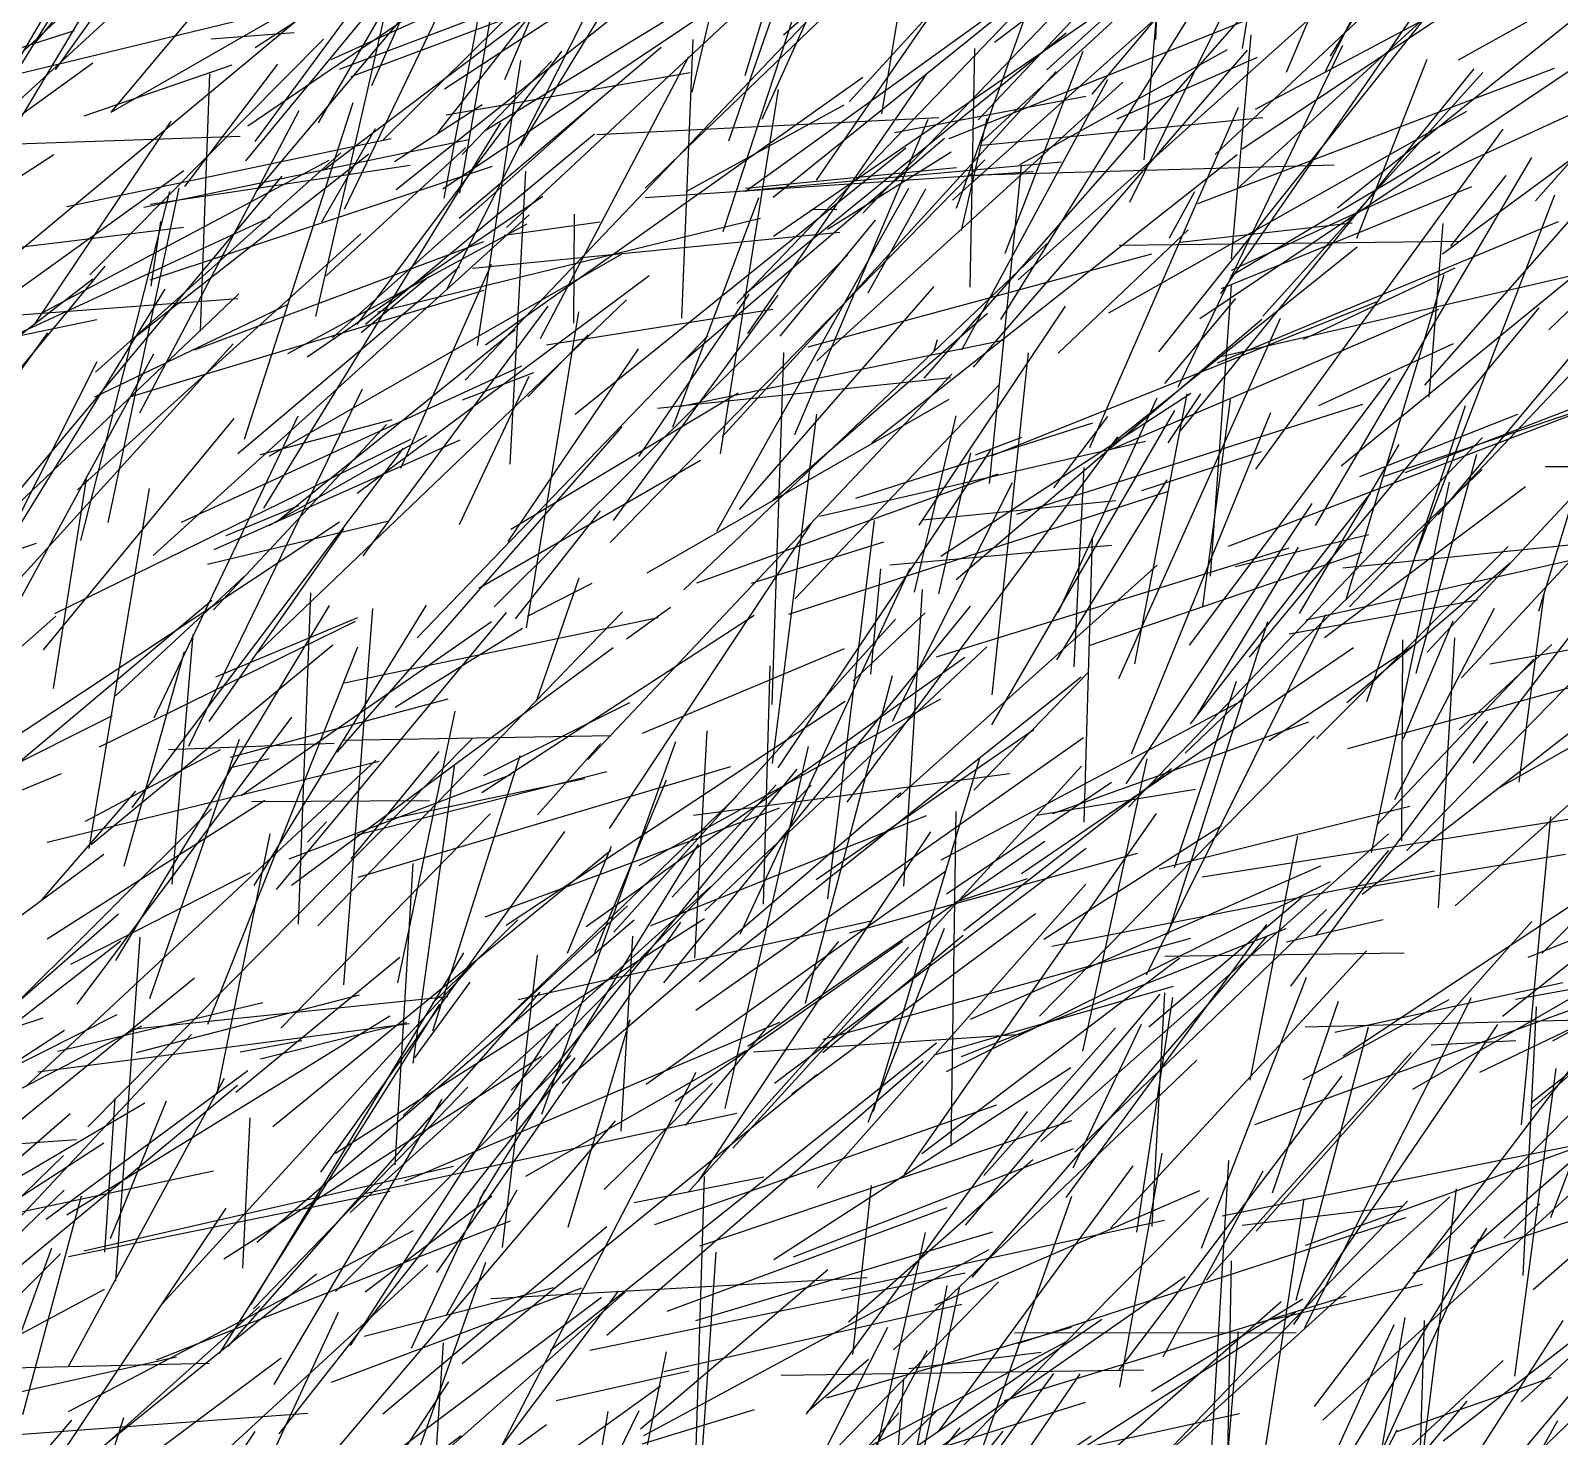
# Model space of a CAD drawing. Header units: metres. Extents: x 0 to 1019, y 0 to 619.
# Drawn here: x 336.1 to 414.9, y 482.3 to 554.7 of the extents above; entities that cross this region are included whole.
import ezdxf

# ---------------------------------------------------------------- set-up
doc = ezdxf.new("R2010")
doc.units = ezdxf.units.M

msp = doc.modelspace()

# ---------------------------------------------------------------- linework, layer by layer
at = {"color": 69}
for p, q in [((336.296, 553.98), (351.685, 572.463)), ((369.928, 546.401), (378.059, 550.867)), ((393.402, 531.005), (399.57, 533.011))]:
    msp.add_line(p, q, dxfattribs=at)
at = {"color": 97}
for p, q in [((360.572, 552.172), (368.944, 571.801)), ((352.958, 539.561), (363.52, 553.64)), ((349.386, 538.062), (361.721, 544.749)), ((354.288, 483.421), (365.838, 493.073)), ((376.146, 483.499), (379.323, 486.234))]:
    msp.add_line(p, q, dxfattribs=at)
at = {"color": 177}
for p, q in [((372.967, 552.378), (378.709, 571.475)), ((405.869, 531.733), (421.374, 536.958))]:
    msp.add_line(p, q, dxfattribs=at)
at = {"color": 99}
for p, q in [((374.936, 554.476), (394.016, 571.367)), ((326.267, 544.9), (342.557, 559.922)), ((348.621, 498.228), (366.034, 512.458)), ((379.293, 498.441), (383.234, 508.447)), ((392.238, 485.68), (403.728, 500.83)), ((373.262, 466.324), (386.249, 482.522))]:
    msp.add_line(p, q, dxfattribs=at)
at = {"color": 138}
for p, q in [((378.334, 551.041), (396.33, 570.681)), ((326.057, 550.799), (338.403, 554.699)), ((342.455, 527.651), (361.828, 545.212)), ((397.31, 537.587), (414.879, 544.87)), ((401.362, 489.268), (405.089, 503.364)), ((321.118, 485.216), (339.91, 497.384)), ((397.057, 472.213), (398.388, 487.667))]:
    msp.add_line(p, q, dxfattribs=at)
at = {"color": 184}
for p, q in [((390.85, 551.432), (407.348, 570.988)), ((374.399, 546.112), (386.548, 555.89)), ((337.314, 520.792), (339.022, 531.59)), ((396.28, 519.454), (401.48, 528.076)), ((347.54, 514.965), (356.688, 515.029)), ((383.576, 497.219), (383.843, 514.453))]:
    msp.add_line(p, q, dxfattribs=at)
at = {"color": 233}
for p, q in [((334.483, 551.463), (345.365, 569.915)), ((409.727, 553.192), (424.224, 561.273)), ((328.589, 548.629), (346.944, 549.254)), ((364.13, 539.626), (364.161, 545.239)), ((350.935, 508.564), (366.646, 524.744))]:
    msp.add_line(p, q, dxfattribs=at)
at = {"color": 48}
for p, q in [((370.223, 551.532), (374.577, 569.919)), ((360.031, 525.013), (378.229, 543.132)), ((409.879, 521.34), (426.388, 539.159)), ((382.068, 496.835), (395.354, 506.917))]:
    msp.add_line(p, q, dxfattribs=at)
at = {"color": 70}
for p, q in [((357.118, 549.436), (372.47, 568.956)), ((404.024, 517.707), (421.726, 522.578)), ((352.603, 493.788), (371.194, 510.601))]:
    msp.add_line(p, q, dxfattribs=at)
at = {"color": 79}
for p, q in [((384.976, 550.097), (403.164, 569.421)), ((392.724, 514.686), (410.957, 533.726)), ((413.465, 499.468), (420.741, 505.178)), ((350.414, 473.974), (357.694, 485.066))]:
    msp.add_line(p, q, dxfattribs=at)
at = {"color": 22}
for p, q in [((334.903, 550.507), (354.598, 568.643)), ((388.136, 503.916), (402.304, 518.354)), ((355.333, 498.794), (366.901, 509.59)), ((402.308, 483.792), (417.009, 503.198))]:
    msp.add_line(p, q, dxfattribs=at)
at = {"color": 33}
for p, q in [((350.972, 549.95), (361.409, 568.014)), ((370.888, 509.341), (385.41, 522.945)), ((372.263, 467.924), (382.362, 486.696))]:
    msp.add_line(p, q, dxfattribs=at)
at = {"color": 208}
for p, q in [((334.812, 551.579), (344.418, 567.109)), ((372.672, 530.021), (382.695, 541.507)), ((345.596, 527.956), (358.274, 533.611))]:
    msp.add_line(p, q, dxfattribs=at)
at = {"color": 71}
for p, q in [((337.423, 552.686), (347.452, 566.761)), ((338.553, 531.032), (353.155, 544.227))]:
    msp.add_line(p, q, dxfattribs=at)
at = {"color": 35}
for p, q in [((397.187, 548.323), (416.601, 566.533)), ((392.276, 484.798), (394.459, 496.848))]:
    msp.add_line(p, q, dxfattribs=at)
at = {"color": 8}
for p, q in [((402.836, 552.547), (410.002, 566.74)), ((341.484, 503.25), (357.644, 504.925)), ((348.944, 482.388), (364.199, 501.759))]:
    msp.add_line(p, q, dxfattribs=at)
at = {"color": 188}
msp.add_line((347.716, 553.821), (366.197, 565.866), dxfattribs=at)
at = {"color": 160}
for p, q in [((367.802, 546.572), (387.752, 565.81)), ((371.696, 532.884), (374.682, 551.659)), ((342.51, 519.282), (349.918, 534.854)), ((365.414, 469.542), (368.912, 486.614))]:
    msp.add_line(p, q, dxfattribs=at)
at = {"color": 45}
for p, q in [((385.098, 548.937), (403.716, 566.002)), ((321.755, 498.853), (336.788, 503.826))]:
    msp.add_line(p, q, dxfattribs=at)
at = {"color": 225}
for p, q in [((340.306, 550.517), (353.004, 565.675)), ((400.998, 523.606), (410.706, 525.362))]:
    msp.add_line(p, q, dxfattribs=at)
at = {"color": 123}
for p, q in [((361.392, 548.761), (371.639, 565.54)), ((345.436, 554.278), (349.712, 554.606)), ((335.875, 500.269), (353.928, 517.1))]:
    msp.add_line(p, q, dxfattribs=at)
at = {"color": 77}
for p, q in [((383.851, 545.548), (390.926, 565.253)), ((353.866, 480.66), (365.564, 489.425))]:
    msp.add_line(p, q, dxfattribs=at)
at = {"color": 216}
for p, q in [((347.717, 548.982), (359.411, 564.868)), ((399.234, 498.33), (419.214, 505.577)), ((386.32, 484.105), (403.926, 489.477))]:
    msp.add_line(p, q, dxfattribs=at)
at = {"color": 56}
for p, q in [((354.298, 549.077), (370.026, 564.598)), ((371.771, 533.766), (388.981, 552.592)), ((337.379, 524.659), (355.731, 533.642)), ((324.334, 489.045), (342.03, 499.452))]:
    msp.add_line(p, q, dxfattribs=at)
at = {"color": 206}
for p, q in [((398.308, 546.533), (417.749, 564.3)), ((364.193, 534.935), (381.245, 548.65))]:
    msp.add_line(p, q, dxfattribs=at)
at = {"color": 164}
for p, q in [((334.15, 547.726), (343.966, 564.078)), ((342.298, 545.752), (355.699, 547.759))]:
    msp.add_line(p, q, dxfattribs=at)
at = {"color": 245}
for p, q in [((347.226, 547.997), (360.024, 563.521)), ((398.216, 527.083), (405.102, 528.732)), ((412.667, 504.785), (423.547, 506.768)), ((325.551, 482.171), (339.949, 489.837))]:
    msp.add_line(p, q, dxfattribs=at)
at = {"color": 117}
for p, q in [((357.46, 551.707), (376.118, 563.867)), ((359.384, 515.439), (373.43, 524.571)), ((405.518, 513.768), (413.6, 522.307)), ((325.334, 496.578), (338.502, 497.559))]:
    msp.add_line(p, q, dxfattribs=at)
at = {"color": 144}
for p, q in [((380.01, 550.419), (382.218, 563.674)), ((408.47, 476.266), (422.561, 489.839))]:
    msp.add_line(p, q, dxfattribs=at)
at = {"color": 101}
msp.add_line((388.503, 552.674), (400.754, 563.796), dxfattribs=at)
at = {"color": 61}
for p, q in [((376.636, 546.986), (387.791, 563.153)), ((353.721, 551.877), (357.604, 560.617)), ((383.066, 511.975), (398.603, 520.199)), ((408.154, 491.455), (426.609, 510.191)), ((321.552, 480.897), (337.835, 496.733))]:
    msp.add_line(p, q, dxfattribs=at)
at = {"color": 156}
for p, q in [((379.02, 545.298), (395.993, 562.959)), ((403.484, 545.568), (422.449, 560.76)), ((365.309, 549.346), (382.948, 550.22)), ((382.7, 501.911), (395.036, 505.465))]:
    msp.add_line(p, q, dxfattribs=at)
at = {"color": 87}
for p, q in [((398.585, 553.774), (400.138, 563.326)), ((347.152, 533.653), (352.763, 551)), ((359.243, 525.972), (370.666, 532.562)), ((397.36, 468.163), (406.402, 488.026))]:
    msp.add_line(p, q, dxfattribs=at)
at = {"color": 64}
for p, q in [((403.13, 553.383), (408.882, 562.829)), ((344.596, 538.252), (359.489, 543.826)), ((352.959, 530.855), (368.006, 542.085)), ((392.216, 521.313), (400.545, 539.878)), ((341.375, 514.658), (355.353, 533.18)), ((370.061, 494.882), (381.375, 507.472))]:
    msp.add_line(p, q, dxfattribs=at)
at = {"color": 127}
for p, q in [((347.324, 549.786), (365.966, 562.476)), ((352.664, 512.021), (357.196, 517.548))]:
    msp.add_line(p, q, dxfattribs=at)
at = {"color": 59}
for p, q in [((354.976, 546.503), (374.784, 562.286)), ((348.148, 530.088), (360.368, 549.94)), ((328.7, 539.53), (346.818, 540.887)), ((384.314, 493.147), (394.349, 505.044)), ((334.789, 482.294), (350.419, 483.449))]:
    msp.add_line(p, q, dxfattribs=at)
at = {"color": 11}
for p, q in [((358.255, 546.324), (361.089, 562.531)), ((332.442, 540.757), (351.967, 556.997)), ((343.918, 529.376), (361.46, 537.416)), ((360.885, 498.521), (375.641, 516.638)), ((413.572, 489.832), (424.582, 499.436)), ((332.748, 476.001), (350.872, 490.629))]:
    msp.add_line(p, q, dxfattribs=at)
at = {"color": 86}
for p, q in [((372.128, 549.026), (376.595, 561.887)), ((342.351, 541.537), (342.847, 544.868)), ((405.238, 512.335), (409.259, 531.431)), ((378.336, 508.197), (393.178, 512.315)), ((318.956, 482.217), (338.175, 498.887))]:
    msp.add_line(p, q, dxfattribs=at)
at = {"color": 132}
for p, q in [((393.53, 548.04), (394.777, 562.53)), ((372.483, 546.408), (389.27, 547.929)), ((359.933, 503.101), (372.508, 515.235)), ((342.936, 489.095), (359.113, 506.776)), ((376.537, 483.993), (387.505, 499.005))]:
    msp.add_line(p, q, dxfattribs=at)
at = {"color": 43}
for p, q in [((357.458, 546.059), (360.278, 561)), ((389.864, 496.093), (393.39, 503.491))]:
    msp.add_line(p, q, dxfattribs=at)
at = {"color": 205}
for p, q in [((357.595, 541.362), (367.556, 561.062)), ((352.051, 552.709), (365.102, 557.654)), ((384.452, 547.256), (403.323, 547.788)), ((358.915, 542.458), (377.835, 544.308)), ((414.213, 532.238), (427.481, 532.239)), ((336.727, 509.929), (341.568, 515.508)), ((412.949, 484.032), (420.308, 490.803))]:
    msp.add_line(p, q, dxfattribs=at)
at = {"color": 222}
for p, q in [((359.52, 549.531), (378.508, 561.122)), ((401.717, 500.649), (409.247, 504.775))]:
    msp.add_line(p, q, dxfattribs=at)
at = {"color": 195}
for p, q in [((392.784, 545.859), (400.32, 561.085)), ((351.622, 553.208), (359.635, 556.845)), ((358.392, 535.671), (362.071, 537.086)), ((357.07, 490.701), (369.649, 508.758)), ((367.645, 481.879), (373.45, 483.637))]:
    msp.add_line(p, q, dxfattribs=at)
at = {"color": 190}
for p, q in [((351.244, 547.52), (368.182, 560.315)), ((381.146, 510.614), (382.092, 525.895)), ((360.644, 508.605), (378.11, 520.151)), ((393.76, 503.363), (401.61, 510.006)), ((401.812, 487.868), (410.393, 504.87))]:
    msp.add_line(p, q, dxfattribs=at)
at = {"color": 114}
for p, q in [((360.666, 544.559), (378.188, 560.91)), ((359.165, 538.47), (361.395, 553.159)), ((391.784, 492.981), (404.975, 507.275))]:
    msp.add_line(p, q, dxfattribs=at)
at = {"color": 247}
for p, q in [((371.83, 544.347), (376.858, 559.716)), ((386.132, 539.807), (398.063, 559.005)), ((367.559, 482.637), (377.221, 490.851))]:
    msp.add_line(p, q, dxfattribs=at)
at = {"color": 154}
for p, q in [((340.29, 550.492), (354.577, 558.7)), ((399.284, 532.091), (412.026, 549.626)), ((380.813, 515.158), (394.192, 527.159))]:
    msp.add_line(p, q, dxfattribs=at)
at = {"color": 29}
for p, q in [((347.777, 546.422), (358.062, 558.651)), ((351.693, 538.867), (365.015, 550.756)), ((348.428, 532.761), (366.596, 543.184)), ((375.523, 525.411), (386.034, 536.433)), ((385.258, 495.692), (392.042, 503.313)), ((380.969, 478.509), (396.84, 494.542))]:
    msp.add_line(p, q, dxfattribs=at)
at = {"color": 104}
for p, q in [((352.321, 545.504), (358.678, 558.702)), ((391.811, 533.117), (408.712, 540.353)), ((339.08, 498.206), (358.899, 518.197)), ((399.3, 492.831), (413.502, 508.788))]:
    msp.add_line(p, q, dxfattribs=at)
at = {"color": 196}
for p, q in [((357.375, 546.539), (375.916, 558.959)), ((362.206, 520.146), (364.403, 526.495)), ((376.966, 502.039), (384.191, 508.085)), ((338.012, 493.676), (354.651, 503.936)), ((404.83, 465.32), (414.84, 483.075))]:
    msp.add_line(p, q, dxfattribs=at)
at = {"color": 105}
for p, q in [((372.534, 540.633), (390.467, 559.341)), ((376.663, 537.689), (392.427, 552.051)), ((402.413, 518.198), (412.29, 528.108))]:
    msp.add_line(p, q, dxfattribs=at)
at = {"color": 158}
for p, q in [((394.122, 554.238), (394.326, 559.292)), ((384.11, 544.405), (385.438, 550.174)), ((382.742, 489.015), (396.4, 494.927))]:
    msp.add_line(p, q, dxfattribs=at)
at = {"color": 178}
for p, q in [((397.476, 541.131), (409.84, 559.027)), ((394.76, 533.45), (396.445, 535.979))]:
    msp.add_line(p, q, dxfattribs=at)
at = {"color": 153}
for p, q in [((350.839, 539.966), (354.963, 558.039)), ((395.394, 534.072), (410.526, 552.73)), ((394.497, 486.362), (399.656, 495.948))]:
    msp.add_line(p, q, dxfattribs=at)
at = {"color": 183}
for p, q in [((385.81, 554.1), (390.801, 557.872)), ((374.409, 530.515), (385.448, 540.132)), ((383.046, 527.618), (395.927, 536.011))]:
    msp.add_line(p, q, dxfattribs=at)
at = {"color": 82}
for p, q in [((387.025, 541.857), (405.463, 558.38)), ((345.57, 524.849), (354.475, 534.396)), ((336.99, 507.895), (348.205, 515.036)), ((394.594, 507.005), (406.927, 507.167))]:
    msp.add_line(p, q, dxfattribs=at)
at = {"color": 224}
for p, q in [((398.578, 548.599), (413.062, 558.233)), ((390.725, 533.219), (398.377, 550.754)), ((395.868, 523.033), (406.224, 536.804)), ((396.738, 490.3), (407.282, 502.032))]:
    msp.add_line(p, q, dxfattribs=at)
at = {"color": 53}
for p, q in [((400.856, 552.564), (403.118, 557.875)), ((334.325, 527.272), (339.574, 537.64)), ((373.285, 526.231), (380.115, 528.353)), ((352.298, 521.091), (368.486, 524.458))]:
    msp.add_line(p, q, dxfattribs=at)
at = {"color": 98}
for p, q in [((414.373, 539.283), (434.072, 558.255)), ((401.534, 524.657), (406.66, 533.373)), ((367.666, 518.486), (378.081, 522.853))]:
    msp.add_line(p, q, dxfattribs=at)
at = {"color": 213}
msp.add_line((374.418, 544.111), (394.217, 557.682), dxfattribs=at)
at = {"color": 110}
for p, q in [((399.27, 550.65), (412.187, 557.533)), ((372.88, 541.06), (389.508, 554.589)), ((353.891, 475.193), (359.589, 491.234))]:
    msp.add_line(p, q, dxfattribs=at)
at = {"color": 31}
for p, q in [((334.908, 552.33), (352.117, 556.502)), ((339.148, 512.545), (342.26, 531.108))]:
    msp.add_line(p, q, dxfattribs=at)
at = {"color": 134}
for p, q in [((358.537, 536.686), (377.354, 556.465)), ((326.019, 514.386), (337.43, 524.529)), ((399.042, 476.91), (401.778, 494.491))]:
    msp.add_line(p, q, dxfattribs=at)
at = {"color": 230}
for p, q in [((373.845, 550.139), (376.651, 556.397)), ((351.139, 544.844), (353.905, 549.657)), ((375.209, 524.625), (394.771, 530.961))]:
    msp.add_line(p, q, dxfattribs=at)
at = {"color": 220}
for p, q in [((382.187, 536.796), (399.77, 556.787)), ((405.003, 520.12), (410.078, 535.374)), ((404.639, 531.721), (412.785, 534.939)), ((384.828, 532.834), (387.221, 533.743)), ((394.741, 508.111), (399.898, 524.242)), ((399.943, 518.108), (407.473, 523.057))]:
    msp.add_line(p, q, dxfattribs=at)
at = {"color": 193}
for p, q in [((383.649, 545.97), (395.821, 556.855)), ((339.181, 542.114), (351.238, 554.255)), ((374.372, 516.929), (376.655, 534.933)), ((404.125, 510.415), (415.233, 512.262))]:
    msp.add_line(p, q, dxfattribs=at)
at = {"color": 173}
for p, q in [((394.273, 538.151), (408.844, 556.415)), ((390.696, 523.013), (404.763, 527.827))]:
    msp.add_line(p, q, dxfattribs=at)
at = {"color": 187}
for p, q in [((352.654, 552.331), (361.474, 555.641)), ((333.182, 538.029), (348.503, 545.091)), ((347.844, 522.658), (366.843, 540.833)), ((367.241, 494.3), (373.917, 495.625)), ((381.4, 485.762), (388.217, 486.598))]:
    msp.add_line(p, q, dxfattribs=at)
at = {"color": 21}
for p, q in [((372.958, 546.413), (386.404, 556.099)), ((333.197, 537.157), (339.34, 541.906)), ((327.355, 525.707), (337.028, 539.125)), ((346.099, 491.402), (362.47, 501.845)), ((321.599, 463.546), (338.257, 483.095))]:
    msp.add_line(p, q, dxfattribs=at)
at = {"color": 161}
for p, q in [((383.48, 549.138), (399.092, 555.366)), ((381.93, 529.22), (389.476, 540.495)), ((404.76, 510.197), (418.232, 520.709)), ((373.393, 502.081), (387.221, 502.981)), ((397.537, 493.628), (416.486, 497.411))]:
    msp.add_line(p, q, dxfattribs=at)
at = {"color": 231}
for p, q in [((369.689, 539.881), (370.275, 554.249)), ((371.506, 528.902), (381.4, 546.578)), ((410.483, 516.95), (424.997, 536.023))]:
    msp.add_line(p, q, dxfattribs=at)
at = {"color": 28}
msp.add_line((395.274, 536.33), (403.769, 553.956), dxfattribs=at)
at = {"color": 155}
for p, q in [((398.018, 542.939), (399.046, 554.481)), ((383.344, 510.215), (391.834, 515.968)), ((401.239, 488.021), (411.742, 503.488))]:
    msp.add_line(p, q, dxfattribs=at)
at = {"color": 72}
for p, q in [((408.9, 543.203), (423.815, 554.18)), ((389.021, 522.267), (394.715, 531.543))]:
    msp.add_line(p, q, dxfattribs=at)
at = {"color": 133}
for p, q in [((413.699, 545.933), (421.182, 554.425)), ((349.034, 503.295), (359.824, 514.337))]:
    msp.add_line(p, q, dxfattribs=at)
at = {"color": 146}
for p, q in [((358.219, 545.027), (368.626, 553.847)), ((409.752, 518.658), (414.526, 523.072)), ((340.256, 492.454), (343.137, 499.541)), ((356.395, 471.258), (357.414, 487.07))]:
    msp.add_line(p, q, dxfattribs=at)
at = {"color": 192}
for p, q in [((358.383, 548.323), (362.987, 553.132)), ((332.135, 522.674), (346.576, 538.551)), ((385.689, 520.478), (387.564, 538.099)), ((361.131, 524.379), (365.507, 529.954)), ((374.447, 491.377), (389.742, 501.257))]:
    msp.add_line(p, q, dxfattribs=at)
at = {"color": 34}
for p, q in [((362.414, 538.832), (370.05, 553.373)), ((407.553, 527.756), (414.68, 546.237)), ((379.578, 499.02), (385.047, 517.204)), ((384.582, 503.756), (402.634, 511.66))]:
    msp.add_line(p, q, dxfattribs=at)
at = {"color": 115}
for p, q in [((384.554, 541.483), (384.801, 553.773)), ((350.382, 537.893), (362.533, 546.169)), ((379.297, 541.18), (382.269, 546.552)), ((319.029, 508.63), (337.735, 516.422)), ((374.811, 485.412), (393.481, 485.688))]:
    msp.add_line(p, q, dxfattribs=at)
at = {"color": 24}
for p, q in [((384.734, 537.362), (398.847, 553.685)), ((397.997, 542.07), (408.779, 548.462)), ((360.464, 491.986), (362.252, 507.052)), ((352.628, 486.936), (363.298, 503.515)), ((348.183, 480.434), (351.996, 488.649))]:
    msp.add_line(p, q, dxfattribs=at)
at = {"color": 107}
for p, q in [((386.364, 543.234), (390.388, 553.648)), ((336.986, 512.874), (354.098, 517.055))]:
    msp.add_line(p, q, dxfattribs=at)
at = {"color": 152}
for p, q in [((387.108, 547.8), (397.815, 553.729)), ((370.591, 505.705), (390.274, 521.406)), ((353.017, 511.076), (372.219, 516.781))]:
    msp.add_line(p, q, dxfattribs=at)
at = {"color": 84}
for p, q in [((392.137, 550.157), (399.358, 553.325)), ((398.956, 522.407), (413.883, 540.418)), ((372.324, 497.111), (390.291, 516.796))]:
    msp.add_line(p, q, dxfattribs=at)
at = {"color": 237}
msp.add_line((396.389, 539.866), (416.191, 553.144), dxfattribs=at)
at = {"color": 240}
for p, q in [((404.484, 544.002), (408.114, 553.223)), ((350.405, 512.885), (351.39, 513.925))]:
    msp.add_line(p, q, dxfattribs=at)
at = {"color": 116}
msp.add_line((332.702, 548.236), (339.348, 553.038), dxfattribs=at)
at = {"color": 249}
for p, q in [((338.896, 550.311), (346.525, 552.94)), ((330.156, 492.655), (345.57, 495.936))]:
    msp.add_line(p, q, dxfattribs=at)
at = {"color": 232}
for p, q in [((344.091, 546.669), (348.874, 552.966)), ((345.346, 519.093), (352.28, 529.028)), ((403.763, 527.016), (417.385, 528.396)), ((395.08, 511.567), (398.276, 521.175)), ((333.421, 502.612), (345.455, 514.594))]:
    msp.add_line(p, q, dxfattribs=at)
at = {"color": 40}
for p, q in [((344.886, 539.211), (345.371, 552.476)), ((384.236, 508.324), (394.937, 516.681)), ((396.48, 491.959), (401.892, 505.915)), ((338.099, 485.884), (346.129, 500.716))]:
    msp.add_line(p, q, dxfattribs=at)
at = {"color": 16}
for p, q in [((357.556, 550.362), (370.119, 552.545)), ((402.822, 523.423), (413.17, 531.204)), ((389.063, 480.82), (401.335, 488.68))]:
    msp.add_line(p, q, dxfattribs=at)
at = {"color": 95}
for p, q in [((373.101, 539.082), (382.322, 552.474)), ((365.213, 507.19), (368.902, 516.086)), ((396.509, 511.083), (416.482, 514.226)), ((413.306, 506.957), (431.154, 514.008)), ((387.021, 487.034), (407.013, 493.535))]:
    msp.add_line(p, q, dxfattribs=at)
at = {"color": 169}
for p, q in [((396.291, 545.793), (414.674, 552.764)), ((395.377, 543.803), (404.242, 544.785)), ((371.927, 499.155), (376.219, 517.815))]:
    msp.add_line(p, q, dxfattribs=at)
at = {"color": 252}
for p, q in [((399.645, 539.992), (410.976, 552.543)), ((333.813, 528.939), (349.096, 547.204))]:
    msp.add_line(p, q, dxfattribs=at)
at = {"color": 210}
for p, q in [((359.584, 538.5), (379.017, 552.308)), ((343.435, 510.721), (344.515, 523.574)), ((363.535, 500.465), (380.99, 515.433))]:
    msp.add_line(p, q, dxfattribs=at)
at = {"color": 54}
msp.add_line((384.119, 538.244), (391.651, 552.184), dxfattribs=at)
at = {"color": 209}
for p, q in [((354.887, 547.96), (359.403, 550.893)), ((414.487, 493.532), (422.098, 513.531))]:
    msp.add_line(p, q, dxfattribs=at)
at = {"color": 212}
for p, q in [((380.66, 549.449), (390.511, 551.328)), ((334.398, 516.058), (345.469, 525.351)), ((348.81, 510.441), (360.664, 524.706)), ((333.503, 489.316), (346.8, 500.357)), ((371.214, 472.86), (380.88, 483.476))]:
    msp.add_line(p, q, dxfattribs=at)
at = {"color": 76}
for p, q in [((336.337, 539.552), (343.377, 550.025)), ((339.483, 537.091), (352.122, 548.406)), ((372.353, 469.956), (390.784, 482.282))]:
    msp.add_line(p, q, dxfattribs=at)
at = {"color": 41}
for p, q in [((341.774, 534.998), (349.97, 550.577)), ((331.954, 477.458), (337.223, 491.972)), ((367.731, 482.294), (385.54, 491.891))]:
    msp.add_line(p, q, dxfattribs=at)
at = {"color": 241}
for p, q in [((375.516, 533.892), (382.396, 550.13)), ((370.396, 480.145), (370.862, 495.654)), ((377.152, 484.238), (389.783, 487.878)), ((349.337, 471.011), (368.599, 484.859))]:
    msp.add_line(p, q, dxfattribs=at)
at = {"color": 67}
for p, q in [((385.163, 548.803), (399.631, 550.221)), ((346.98, 515.285), (359.887, 524.249))]:
    msp.add_line(p, q, dxfattribs=at)
at = {"color": 246}
for p, q in [((391.709, 540.157), (410.157, 550.543)), ((360.843, 532.358), (361.658, 547.453)), ((338.969, 513.951), (345.916, 517.651)), ((338.206, 506.588), (347.469, 511.311))]:
    msp.add_line(p, q, dxfattribs=at)
at = {"color": 203}
for p, q in [((398.019, 542.352), (415.521, 550.401)), ((372.613, 472.731), (380.308, 487.891))]:
    msp.add_line(p, q, dxfattribs=at)
at = {"color": 38}
for p, q in [((353.402, 539.563), (365.205, 549.38)), ((396.548, 525.029), (397.975, 535.69)), ((370.467, 526.243), (385.996, 531.852)), ((363.848, 493.037), (367.042, 503.741)), ((381.024, 477.397), (383.367, 490.032))]:
    msp.add_line(p, q, dxfattribs=at)
at = {"color": 207}
for p, q in [((407.987, 536.436), (419.737, 549.793)), ((360.547, 544.156), (365.488, 544.841)), ((389.955, 496.9), (402.929, 509.408)), ((351.635, 485.049), (364.537, 489.909)), ((375.717, 477.591), (391.337, 488.29))]:
    msp.add_line(p, q, dxfattribs=at)
at = {"color": 68}
for p, q in [((338.012, 545.629), (354.719, 549.147)), ((351.93, 517.521), (366.624, 534.284)), ((368.766, 485.604), (384.125, 489.065))]:
    msp.add_line(p, q, dxfattribs=at)
at = {"color": 52}
for p, q in [((341.965, 545.6), (358.717, 549.091)), ((322.095, 536.159), (339.55, 539.82))]:
    msp.add_line(p, q, dxfattribs=at)
at = {"color": 65}
for p, q in [((351.369, 542.055), (358.564, 548.682)), ((408.684, 509.497), (409.538, 523.405)), ((367.853, 500.399), (383.31, 511.394)), ((348.692, 484.935), (357.339, 499.632)), ((407.74, 480.12), (409.612, 495.015))]:
    msp.add_line(p, q, dxfattribs=at)
at = {"color": 14}
for p, q in [((369.706, 537.601), (383.242, 549.156)), ((334.314, 523.043), (342.484, 538.043))]:
    msp.add_line(p, q, dxfattribs=at)
at = {"color": 172}
for p, q in [((377.211, 544.461), (383.58, 548.456)), ((361.663, 495.667), (373.015, 502.133))]:
    msp.add_line(p, q, dxfattribs=at)
at = {"color": 108}
for p, q in [((320.071, 537.153), (337.334, 548.308)), ((397.508, 541.409), (410.417, 546.668)), ((336.946, 493.443), (347.325, 501.108))]:
    msp.add_line(p, q, dxfattribs=at)
at = {"color": 120}
for p, q in [((336.733, 540.16), (351.53, 548.024)), ((374.761, 538.961), (379.677, 544.928)), ((340.531, 506.776), (351.548, 525.072)), ((412.619, 485.357), (414.754, 501.214)), ((377.941, 473.591), (382.253, 492.765))]:
    msp.add_line(p, q, dxfattribs=at)
at = {"color": 96}
for p, q in [((341.498, 538.89), (353.559, 548.347)), ((353.17, 539.143), (356.666, 542.021)), ((347.656, 510.636), (356.541, 525.091))]:
    msp.add_line(p, q, dxfattribs=at)
at = {"color": 47}
for p, q in [((342.301, 541.855), (359.936, 547.706)), ((339.26, 512.75), (351.711, 523.046)), ((414.01, 507.144), (425.672, 518.832)), ((321.37, 494.276), (340.59, 504.005)), ((355.769, 486.801), (359.537, 494.96)), ((370.381, 476.081), (371.46, 491.757))]:
    msp.add_line(p, q, dxfattribs=at)
at = {"color": 179}
for p, q in [((366, 528.312), (385.311, 548.044)), ((369.885, 498.275), (377.786, 507.756))]:
    msp.add_line(p, q, dxfattribs=at)
at = {"color": 228}
for p, q in [((372.979, 546.575), (383.851, 547.64)), ((387.199, 511.264), (404.312, 522.904)), ((353.426, 494.787), (372.529, 498.917)), ((397.018, 481.618), (397.89, 496.47))]:
    msp.add_line(p, q, dxfattribs=at)
at = {"color": 140}
msp.add_line((379.483, 533.476), (398.319, 548.322), dxfattribs=at)
at = {"color": 186}
for p, q in [((385.558, 531.352), (387.205, 547.75)), ((358.247, 529.242), (361.838, 536.886)), ((406.807, 512.948), (406.857, 523.301)), ((390.369, 502.112), (393.686, 517.168)), ((339.463, 478.629), (340.937, 483.223))]:
    msp.add_line(p, q, dxfattribs=at)
at = {"color": 201}
for p, q in [((402.362, 529.203), (413.502, 548.165)), ((360.881, 529.014), (372.606, 536.038)), ((322.19, 523.527), (336.443, 528.293)), ((352.206, 518.135), (366.055, 518.376)), ((351.851, 496.855), (370.873, 508.948))]:
    msp.add_line(p, q, dxfattribs=at)
at = {"color": 125}
for p, q in [((327.091, 535.324), (344.03, 547.489)), ((368.452, 535.246), (383.543, 536.831)), ((345.271, 503.497), (353.006, 522.935))]:
    msp.add_line(p, q, dxfattribs=at)
at = {"color": 4}
for p, q in [((367.804, 546.095), (387.797, 547.437)), ((383.022, 474.972), (390.232, 485.474))]:
    msp.add_line(p, q, dxfattribs=at)
at = {"color": 191}
for p, q in [((409.33, 543.587), (412.18, 547.235)), ((372.712, 508.136), (381.463, 526.994))]:
    msp.add_line(p, q, dxfattribs=at)
at = {"color": 78}
for p, q in [((338.72, 528.416), (343.316, 546.401)), ((381.684, 525.762), (383.836, 534.843)), ((347.626, 488.825), (358.67, 500.248)), ((391.613, 478.214), (407.092, 494.375))]:
    msp.add_line(p, q, dxfattribs=at)
at = {"color": 50}
for p, q in [((340.129, 529.353), (343.8, 546.58)), ((350.745, 480.229), (366.281, 498.514)), ((383.15, 475.874), (389.793, 494.639)), ((398.569, 493.145), (406.871, 494.135))]:
    msp.add_line(p, q, dxfattribs=at)
at = {"color": 42}
for p, q in [((369.231, 534.263), (373.666, 546.104)), ((389.924, 521.917), (390.428, 532.189)), ((377.925, 489.792), (394.57, 493.406))]:
    msp.add_line(p, q, dxfattribs=at)
at = {"color": 148}
for p, q in [((394.833, 544.015), (396.129, 546.414)), ((385.687, 532.795), (405.489, 540.721)), ((362.259, 514.291), (365.527, 517.968)), ((407.371, 500.152), (426.155, 510.967))]:
    msp.add_line(p, q, dxfattribs=at)
at = {"color": 199}
for p, q in [((376.384, 545.479), (377.684, 545.499)), ((364.762, 508.527), (384.284, 522.403)), ((384.752, 515.55), (390.616, 521.612)), ((406.313, 480.841), (412.026, 486.167)), ((374.205, 475.121), (382.817, 483.557))]:
    msp.add_line(p, q, dxfattribs=at)
at = {"color": 80}
for p, q in [((327.894, 542.606), (344.009, 544.573)), ((353.332, 487.428), (363.077, 489.923))]:
    msp.add_line(p, q, dxfattribs=at)
at = {"color": 135}
for p, q in [((354.026, 540.199), (373.754, 545.039)), ((366.199, 508.242), (380.712, 524.367)), ((387.968, 514.263), (396.167, 515.601))]:
    msp.add_line(p, q, dxfattribs=at)
at = {"color": 102}
for p, q in [((408.216, 535.806), (408.94, 544.751)), ((401.085, 505.456), (411.241, 519.116)), ((351.454, 469.841), (366.403, 489.696))]:
    msp.add_line(p, q, dxfattribs=at)
at = {"color": 130}
msp.add_line((369.795, 525.881), (388.522, 543.731), dxfattribs=at)
at = {"color": 250}
for p, q in [((389.091, 538.073), (395.796, 544.427)), ((384.66, 490.435), (399.874, 508.047)), ((339.962, 491.757), (340.487, 499.664))]:
    msp.add_line(p, q, dxfattribs=at)
at = {"color": 85}
for p, q in [((392.232, 543.646), (409.824, 543.855)), ((375.447, 491.507), (389.887, 497.098))]:
    msp.add_line(p, q, dxfattribs=at)
at = {"color": 175}
for p, q in [((413.866, 524.779), (419.623, 543.713)), ((392.597, 515.878), (402.18, 530.338))]:
    msp.add_line(p, q, dxfattribs=at)
at = {"color": 83}
for p, q in [((376.201, 538.401), (393.915, 543.195)), ((348.796, 529.374), (361.108, 539.301)), ((407.037, 512.425), (420.433, 526.147)), ((408.934, 482.025), (415.373, 487.028))]:
    msp.add_line(p, q, dxfattribs=at)
at = {"color": 90}
for p, q in [((391.929, 533.468), (404.498, 543.552)), ((356.862, 503.158), (361.364, 517.345)), ((388.36, 507.875), (397.515, 513.742)), ((362.926, 486.694), (382.824, 502.535)), ((337.205, 466.794), (347.701, 482.514))]:
    msp.add_line(p, q, dxfattribs=at)
at = {"color": 136}
for p, q in [((323.883, 523.141), (339.973, 542.566)), ((354.916, 496.254), (355.858, 511.778))]:
    msp.add_line(p, q, dxfattribs=at)
at = {"color": 215}
for p, q in [((346.823, 532.909), (358.233, 542.545)), ((397.842, 481.214), (398.022, 491.297))]:
    msp.add_line(p, q, dxfattribs=at)
at = {"color": 49}
for p, q in [((355.211, 532.155), (359.887, 542.668)), ((402.347, 508.069), (406.139, 512.447)), ((347.977, 501.705), (355.523, 503.586)), ((402.732, 483.088), (417.193, 496.316))]:
    msp.add_line(p, q, dxfattribs=at)
at = {"color": 10}
for p, q in [((401.727, 538.8), (409.547, 542.47)), ((400.136, 494.812), (403.532, 504.676))]:
    msp.add_line(p, q, dxfattribs=at)
at = {"color": 131}
for p, q in [((403.684, 532.269), (416.096, 542.417)), ((369.578, 535.329), (386.262, 538.75)), ((413.057, 490.543), (413.741, 504.395)), ((412.064, 492.476), (413.912, 494.234))]:
    msp.add_line(p, q, dxfattribs=at)
at = {"color": 150}
for p, q in [((403.941, 525.388), (408.991, 542.134)), ((388.761, 507.526), (408.491, 511.394))]:
    msp.add_line(p, q, dxfattribs=at)
at = {"color": 142}
for p, q in [((334.606, 527.612), (343.065, 541.373)), ((340.514, 520.419), (347.147, 526.565))]:
    msp.add_line(p, q, dxfattribs=at)
at = {"color": 202}
msp.add_line((341.311, 535.842), (359.519, 541.323), dxfattribs=at)
at = {"color": 171}
for p, q in [((396.94, 526.588), (398.021, 541.559)), ((362.72, 538.506), (374.381, 540.351)), ((338.354, 467.383), (358.319, 482.296))]:
    msp.add_line(p, q, dxfattribs=at)
at = {"color": 7}
for p, q in [((397.47, 537.912), (415.416, 542.044)), ((356.845, 504.577), (361.249, 508.878))]:
    msp.add_line(p, q, dxfattribs=at)
at = {"color": 182}
for p, q in [((408.673, 529.742), (418.821, 541.867)), ((345.757, 499.939), (348.483, 513.312))]:
    msp.add_line(p, q, dxfattribs=at)
at = {"color": 92}
for p, q in [((328.181, 523.364), (346.871, 541.136)), ((382.695, 538.199), (382.873, 538.773))]:
    msp.add_line(p, q, dxfattribs=at)
at = {"color": 23}
for p, q in [((339.441, 535.834), (349.41, 540.594)), ((393.041, 522.068), (395.739, 535.983))]:
    msp.add_line(p, q, dxfattribs=at)
at = {"color": 124}
msp.add_line((353.279, 527.641), (362.809, 540.497), dxfattribs=at)
at = {"color": 26}
for p, q in [((366.176, 529.448), (374.656, 541.061)), ((393.65, 506.039), (402.883, 524.611)), ((355.849, 501.485), (357.983, 516.786)), ((326.641, 496.817), (340.788, 507.789))]:
    msp.add_line(p, q, dxfattribs=at)
at = {"color": 51}
for p, q in [((367.483, 532.751), (373.16, 541.119)), ((370.419, 504.223), (390.405, 518.276)), ((383.727, 509.773), (387.503, 511)), ((378.614, 479.087), (398.441, 483.431))]:
    msp.add_line(p, q, dxfattribs=at)
at = {"color": 57}
for p, q in [((394.59, 536.516), (398.25, 540.895)), ((380.415, 527.165), (391.837, 528.182)), ((413.477, 499.114), (430.196, 514.195)), ((365.836, 487.465), (382.129, 501.613))]:
    msp.add_line(p, q, dxfattribs=at)
at = {"color": 254}
for p, q in [((361.685, 523.926), (364.387, 540.206)), ((343.249, 517.646), (351.777, 517.972)), ((347.927, 473.011), (366.785, 489.695))]:
    msp.add_line(p, q, dxfattribs=at)
at = {"color": 129}
for p, q in [((383.833, 526.413), (399.595, 539.835)), ((376.624, 510.957), (387.844, 518.692)), ((384.118, 501.827), (400.845, 508.431)), ((347.071, 490.92), (347.456, 498.663)), ((378.288, 488.152), (387.789, 496.528)), ((338.093, 491.529), (354.665, 494.888)), ((380.206, 473.769), (381.14, 485.198))]:
    msp.add_line(p, q, dxfattribs=at)
at = {"color": 122}
for p, q in [((356.063, 523.414), (371.035, 538.972)), ((395.917, 518.98), (405.174, 530.834)), ((340.964, 511.633), (344.076, 522.697)), ((400.86, 507.742), (405.846, 508.898)), ((401.853, 492.108), (417.273, 497.689)), ((397.158, 464.5), (406.561, 482.596))]:
    msp.add_line(p, q, dxfattribs=at)
at = {"color": 221}
msp.add_line((361.755, 535.825), (364.878, 539.018), dxfattribs=at)
at = {"color": 44}
for p, q in [((360.753, 528.375), (367.465, 538.308)), ((382.937, 525.683), (384.585, 532.94)), ((362.486, 498.856), (369.395, 518.06))]:
    msp.add_line(p, q, dxfattribs=at)
at = {"color": 66}
for p, q in [((402.517, 535.382), (409.469, 538.579)), ((379.431, 521.538), (379.946, 526.956)), ((359.557, 509.034), (374.744, 514.643)), ((361.27, 504.769), (379.454, 508.83)), ((410.825, 501.025), (421.133, 505.962))]:
    msp.add_line(p, q, dxfattribs=at)
at = {"color": 32}
for p, q in [((404.102, 524.999), (416.913, 538.496)), ((385.676, 518.916), (395.108, 535.129)), ((349.578, 510.654), (366.161, 522.903)), ((359.85, 489.36), (379.256, 490.442)), ((376.114, 483.401), (377.292, 484.992))]:
    msp.add_line(p, q, dxfattribs=at)
at = {"color": 88}
for p, q in [((406.98, 531.936), (425.077, 538.864)), ((377.221, 509.949), (379.631, 529.451)), ((403.976, 520.077), (412.394, 527.277)), ((408.307, 502.436), (412.672, 502.664))]:
    msp.add_line(p, q, dxfattribs=at)
at = {"color": 94}
for p, q in [((374.359, 519.976), (374.957, 538.117)), ((403.783, 501.873), (423.187, 514.708))]:
    msp.add_line(p, q, dxfattribs=at)
at = {"color": 168}
msp.add_line((364.86, 517.137), (383.614, 536.988), dxfattribs=at)
at = {"color": 89}
for p, q in [((408.111, 522.668), (421.475, 537.001)), ((389.097, 524.719), (394.2, 535.773)), ((392.869, 517.438), (400.058, 535.022))]:
    msp.add_line(p, q, dxfattribs=at)
at = {"color": 159}
for p, q in [((344.285, 517.822), (353.24, 536.239)), ((334.058, 517.469), (352.05, 529.379)), ((328.28, 503.656), (339.912, 512.263)), ((382.936, 482.525), (392.955, 496.202))]:
    msp.add_line(p, q, dxfattribs=at)
at = {"color": 81}
for p, q in [((367.904, 526.753), (383.471, 535.704)), ((401.828, 503.366), (420.477, 503.837)), ((351.853, 489.717), (363.971, 501.881))]:
    msp.add_line(p, q, dxfattribs=at)
at = {"color": 91}
for p, q in [((386.957, 529.778), (404.793, 535.453)), ((355.417, 495.415), (374.756, 503.61)), ((370.633, 492.081), (389.803, 498.538))]:
    msp.add_line(p, q, dxfattribs=at)
at = {"color": 218}
for p, q in [((397.874, 528.127), (416.319, 535.191)), ((411.993, 503.918), (421.068, 511.099)), ((335.737, 483.382), (338.764, 494.649))]:
    msp.add_line(p, q, dxfattribs=at)
at = {"color": 251}
for p, q in [((336.795, 522.796), (346.632, 534.708)), ((341.587, 502.031), (353.082, 505.014))]:
    msp.add_line(p, q, dxfattribs=at)
at = {"color": 112}
for p, q in [((347.984, 532.862), (354.775, 534.655)), ((351.086, 495.866), (363.676, 513.431))]:
    msp.add_line(p, q, dxfattribs=at)
at = {"color": 3}
msp.add_line((378.663, 530.597), (390.881, 534.481), dxfattribs=at)
at = {"color": 139}
for p, q in [((388.866, 531.139), (391.645, 534.813)), ((373.101, 502.372), (388.403, 512.925))]:
    msp.add_line(p, q, dxfattribs=at)
at = {"color": 229}
for p, q in [((348.435, 529.204), (356.575, 533.833)), ((368.105, 508.578), (382.31, 514.253)), ((368.948, 488.703), (383.367, 494.058))]:
    msp.add_line(p, q, dxfattribs=at)
at = {"color": 198}
for p, q in [((376.793, 529.673), (393.596, 533.541)), ((378.53, 521.194), (382.233, 524.702)), ((338.541, 504.536), (349.602, 519.313))]:
    msp.add_line(p, q, dxfattribs=at)
at = {"color": 126}
msp.add_line((378.215, 514.941), (392.167, 533.758), dxfattribs=at)
at = {"color": 13}
msp.add_line((374.665, 516.7), (385.644, 533.116), dxfattribs=at)
at = {"color": 37}
for p, q in [((407.549, 521.589), (410.67, 532.869)), ((411.339, 522.061), (428.978, 525.237)), ((323.72, 493.983), (341.862, 503.41)), ((357.279, 478.919), (362.72, 482.876))]:
    msp.add_line(p, q, dxfattribs=at)
at = {"color": 204}
for p, q in [((395.632, 517.456), (410.943, 532.085)), ((349.46, 512.027), (360.898, 516.36)), ((414.59, 502.632), (434.583, 513.712)), ((338.876, 491.818), (357.924, 496.186)), ((364.955, 486.691), (384.3, 490.677)), ((374.819, 478.724), (386.009, 490.216))]:
    msp.add_line(p, q, dxfattribs=at)
at = {"color": 235}
for p, q in [((380.558, 519.111), (386.737, 531.416)), ((339.692, 517.798), (352.882, 524.263))]:
    msp.add_line(p, q, dxfattribs=at)
at = {"color": 242}
msp.add_line((382.11, 529.482), (392.066, 530.481), dxfattribs=at)
at = {"color": 194}
msp.add_line((346.209, 528.684), (349.953, 530.221), dxfattribs=at)
at = {"color": 147}
for p, q in [((345.26, 527.198), (354.523, 529.416)), ((382.814, 522.429), (400.998, 528.038)), ((370.369, 506.892), (371.001, 518.619)), ((385.052, 475.553), (400.583, 489.215))]:
    msp.add_line(p, q, dxfattribs=at)
at = {"color": 145}
msp.add_line((365.97, 513.588), (376.371, 529.28), dxfattribs=at)
at = {"color": 214}
for p, q in [((401.877, 524.337), (421.235, 528.708)), ((342.273, 504.829), (346.894, 518.184)), ((355.941, 501.771), (358.793, 505.67)), ((409.484, 479.461), (415.125, 488.234))]:
    msp.add_line(p, q, dxfattribs=at)
at = {"color": 211}
for p, q in [((390.427, 513.904), (390.865, 528.577)), ((409.551, 509.595), (426.084, 524.366)), ((367.493, 511.675), (383.037, 520.269))]:
    msp.add_line(p, q, dxfattribs=at)
at = {"color": 143}
for p, q in [((349.943, 508.645), (350.572, 525.723)), ((320.411, 509.417), (340.356, 519.409)), ((388.819, 514.362), (402.013, 519.081))]:
    msp.add_line(p, q, dxfattribs=at)
at = {"color": 137}
for p, q in [((361.751, 524.518), (365.085, 526.217)), ((383.141, 481.806), (395.635, 490.49)), ((338.724, 478.598), (349.041, 486.3))]:
    msp.add_line(p, q, dxfattribs=at)
at = {"color": 58}
for p, q in [((412.842, 515.962), (414.132, 525.658)), ((330.248, 485.663), (345.36, 486.035))]:
    msp.add_line(p, q, dxfattribs=at)
at = {"color": 163}
for p, q in [((352.284, 505.53), (353.778, 524.924)), ((383.824, 478.607), (388.876, 485.488))]:
    msp.add_line(p, q, dxfattribs=at)
at = {"color": 111}
msp.add_line((366.844, 523.36), (369.107, 524.985), dxfattribs=at)
at = {"color": 20}
msp.add_line((368.77, 505.626), (384.572, 525.036), dxfattribs=at)
at = {"color": 243}
for p, q in [((406.446, 515.082), (411.585, 524.931)), ((370.415, 488.224), (385.728, 492.799))]:
    msp.add_line(p, q, dxfattribs=at)
at = {"color": 174}
for p, q in [((345.683, 521.398), (353, 524.454)), ((346.326, 486.89), (362.404, 505.143))]:
    msp.add_line(p, q, dxfattribs=at)
at = {"color": 166}
for p, q in [((406.896, 518.228), (409.444, 524.291)), ((381.181, 495.757), (394.167, 514.358)), ((398.988, 500.607), (401.446, 513.207)), ((407.372, 490.668), (422.394, 495.662)), ((338.081, 483.543), (355.871, 492.872)), ((339.924, 475.765), (356.616, 491.094)), ((386.85, 487.595), (401.359, 487.601))]:
    msp.add_line(p, q, dxfattribs=at)
at = {"color": 200}
msp.add_line((411.708, 515.632), (426.671, 524.123), dxfattribs=at)
at = {"color": 55}
for p, q in [((354.92, 519.84), (361.485, 523.913)), ((346.716, 500.001), (355.168, 506.947)), ((381.705, 479.436), (384.015, 489.897))]:
    msp.add_line(p, q, dxfattribs=at)
at = {"color": 9}
for p, q in [((373.914, 509.69), (374.247, 521.966)), ((321.393, 479.139), (337.869, 494.939))]:
    msp.add_line(p, q, dxfattribs=at)
at = {"color": 181}
for p, q in [((376.065, 504.576), (380.559, 521.473)), ((383.336, 501.054), (403.135, 510.856))]:
    msp.add_line(p, q, dxfattribs=at)
at = {"color": 17}
for p, q in [((346.431, 517.261), (357.659, 520.264)), ((321.954, 492.844), (340.668, 509.183))]:
    msp.add_line(p, q, dxfattribs=at)
at = {"color": 234}
for p, q in [((359.498, 516.315), (367.019, 520.082)), ((375.362, 499.906), (387.923, 509.206))]:
    msp.add_line(p, q, dxfattribs=at)
at = {"color": 223}
msp.add_line((355.057, 505.629), (358.01, 519.628), dxfattribs=at)
at = {"color": 100}
msp.add_line((346.368, 516.708), (348.43, 517.197), dxfattribs=at)
at = {"color": 189}
for p, q in [((352.954, 513.257), (365.834, 516.513)), ((393.145, 492.785), (394.998, 504.875)), ((393.902, 484.58), (401.697, 489.348))]:
    msp.add_line(p, q, dxfattribs=at)
at = {"color": 239}
for p, q in [((354.487, 514.051), (364.698, 516.151)), ((368.306, 493.177), (385.928, 499.343))]:
    msp.add_line(p, q, dxfattribs=at)
at = {"color": 149}
for p, q in [((370.3, 514.263), (386.607, 516.415)), ((366.573, 497.985), (367.168, 508.033)), ((325.224, 482.26), (343.66, 486.351))]:
    msp.add_line(p, q, dxfattribs=at)
at = {"color": 74}
for p, q in [((360.902, 500.099), (376.366, 515.814)), ((342.629, 486.208), (360.863, 493.361))]:
    msp.add_line(p, q, dxfattribs=at)
at = {"color": 106}
for p, q in [((369.192, 510.047), (374.552, 515.831)), ((337.545, 502.107), (348.097, 504.61))]:
    msp.add_line(p, q, dxfattribs=at)
at = {"color": 217}
for p, q in [((394.294, 511.501), (407.219, 514.727)), ((380.761, 480.969), (390.5, 484.025))]:
    msp.add_line(p, q, dxfattribs=at)
at = {"color": 36}
for p, q in [((412.974, 498.307), (414.483, 514.207)), ((376.681, 495.088), (390.524, 510.719)), ((407.525, 473.733), (407.97, 488.224))]:
    msp.add_line(p, q, dxfattribs=at)
at = {"color": 227}
for p, q in [((370.552, 495.408), (382.524, 513.408)), ((374.466, 500.459), (390.533, 512.56)), ((340.526, 490.256), (341.779, 507.982)), ((347.503, 489.055), (358.467, 507.181)), ((374.311, 479.068), (389.548, 487.161))]:
    msp.add_line(p, q, dxfattribs=at)
at = {"color": 113}
msp.add_line((388.205, 497.456), (406.109, 513.313), dxfattribs=at)
at = {"color": 128}
for p, q in [((359.281, 494.464), (370.55, 512.768)), ((376.974, 502.731), (395.935, 507.933))]:
    msp.add_line(p, q, dxfattribs=at)
at = {"color": 141}
for p, q in [((363.807, 507.163), (366.067, 512.665)), ((360.179, 481.307), (370.44, 501.022)), ((393.578, 480.351), (409.275, 494.595)), ((333.614, 476.131), (347.925, 488.953))]:
    msp.add_line(p, q, dxfattribs=at)
at = {"color": 63}
for p, q in [((347.796, 492.266), (367.238, 508.872)), ((346.942, 502.073), (350.119, 502.664)), ((402.755, 474.909), (410.763, 492.428))]:
    msp.add_line(p, q, dxfattribs=at)
at = {"color": 12}
msp.add_line((389.502, 494.558), (399.854, 508.636), dxfattribs=at)
at = {"color": 27}
msp.add_line((369.35, 499.527), (381.067, 507.771), dxfattribs=at)
at = {"color": 180}
msp.add_line((327.581, 491.996), (344.587, 505.881), dxfattribs=at)
at = {"color": 1}
msp.add_line((393.934, 493.069), (394.582, 505.12), dxfattribs=at)
at = {"color": 255}
msp.add_line((403.358, 503.078), (415.101, 505.649), dxfattribs=at)
at = {"color": 119}
for p, q in [((345.867, 486.523), (357.218, 504.535)), ((363.083, 467.278), (365.898, 483.543))]:
    msp.add_line(p, q, dxfattribs=at)
at = {"color": 118}
for p, q in [((410.355, 491.937), (425.33, 504.985)), ((402.228, 474.677), (410.176, 484.074))]:
    msp.add_line(p, q, dxfattribs=at)
at = {"color": 2}
for p, q in [((336.504, 501.044), (355.657, 503.538)), ((353.371, 489.71), (359.908, 494.632))]:
    msp.add_line(p, q, dxfattribs=at)
at = {"color": 176}
msp.add_line((323.045, 493.581), (337.89, 503.191), dxfattribs=at)
at = {"color": 46}
msp.add_line((326.335, 483.702), (344.426, 502.964), dxfattribs=at)
at = {"color": 244}
msp.add_line((380.613, 486.711), (396.244, 501.635), dxfattribs=at)
at = {"color": 5}
msp.add_line((358.383, 486.015), (376.655, 500.913), dxfattribs=at)
at = {"color": 219}
msp.add_line((365.693, 494.972), (371.279, 500.458), dxfattribs=at)
at = {"color": 93}
msp.add_line((410.564, 478.59), (426.977, 498.084), dxfattribs=at)
at = {"color": 253}
msp.add_line((357.594, 488.529), (361.22, 494.96), dxfattribs=at)
at = {"color": 238}
for p, q in [((378.503, 486.48), (379.476, 495.191)), ((406.565, 482.509), (414.519, 485.293))]:
    msp.add_line(p, q, dxfattribs=at)
at = {"color": 121}
msp.add_line((334.337, 476.267), (346.22, 494.009), dxfattribs=at)
at = {"color": 185}
msp.add_line((400.219, 474.894), (411.188, 492.978), dxfattribs=at)
at = {"color": 73}
msp.add_line((329.101, 483.093), (337.671, 491.66), dxfattribs=at)
at = {"color": 157}
msp.add_line((400.149, 488.287), (407.862, 490.096), dxfattribs=at)
at = {"color": 75}
msp.add_line((403.431, 468.495), (406.98, 488.378), dxfattribs=at)
at = {"color": 60}
msp.add_line((363.218, 484.1), (370.069, 485.635), dxfattribs=at)
at = {"color": 151}
msp.add_line((361.541, 471.49), (367.501, 483.592), dxfattribs=at)
at = {"color": 197}
msp.add_line((372.222, 467.95), (384.04, 482.693), dxfattribs=at)

doc.saveas('drawing.dxf')
